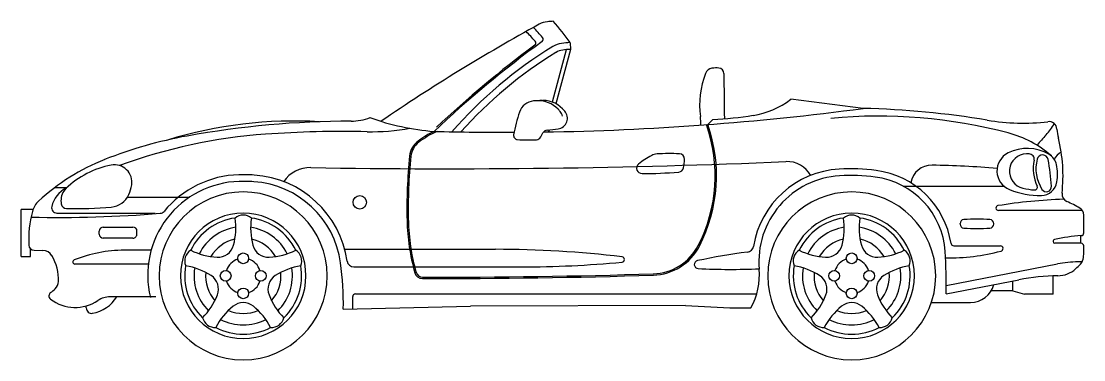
# Model space of a CAD drawing. Header units: millimetres. Extents: x -8431 to 21423, y 12317 to 28660.
# Drawn here: x 538 to 5740, y 15258 to 16917 of the extents above; entities that cross this region are included whole.
import ezdxf

# ---------------------------------------------------------------- set-up
doc = ezdxf.new("R2010")
doc.units = ezdxf.units.MM

msp = doc.modelspace()

# ---------------------------------------------------------------- linework, layer by layer
for p, q in [((3225.1, 16812.1), (3226.4, 16779.2)), ((3205.6, 16777.6), (3137.7, 16520.9)), ((3226.4, 16779.2), (3156, 16512.7)), ((4660, 16490), (4304.9, 16534.6)), ((3122.1, 16384.4), (3119.6, 16375.1)), ((3899.4, 16410.9), (3923.6, 16434.9)), ((3081.6, 16350.3), (3092.2, 16369.9)), ((761.7, 16101.5), (701.9, 16101.5)), ((4856, 16109.1), (5348.8, 16109.1)), ((1058.2, 16054.3), (1361.5, 16054.3)), ((538.4, 15764.6), (538.4, 15994.6)), ((595.8, 15994.6), (538.4, 15994.6)), ((713, 15977.1), (1194.5, 15977.1)), ((5732.6, 15990), (5321.5, 15990)), ((5134, 15923), (5134, 15925.6)), ((5299.1, 15923), (5299.1, 15925.6)), ((5739.6, 15879.7), (5739.6, 15967.5)), ((920.3, 15874.1), (920.3, 15888.7)), ((940.1, 15908.4), (1085.3, 15908.4)), ((1105, 15874.1), (1105, 15888.7)), ((5725.7, 15829.1), (5725.7, 15866.4)), ((1085.3, 15854.3), (940.1, 15854.3)), ((5103.1, 15816.7), (5331.5, 15816.7)), ((5726.5, 15829.1), (5598.5, 15829.1)), ((5739.6, 15788.1), (5739.6, 15816)), ((538.4, 15764.6), (583.8, 15764.6)), ((583.8, 15764.6), (583.8, 15802)), ((601.2, 15795), (643.9, 15794.5)), ((1174.2, 15794.9), (1042.6, 15794.9)), ((2121.6, 15799.6), (2859.7, 15799.6)), ((1160.8, 15727.1), (801.2, 15727.1)), ((2166, 15713.5), (2985.8, 15713.5)), ((5066.4, 15621.8), (5611.5, 15727.8)), ((5731.7, 15737.5), (5711.9, 15737.5)), ((5590.7, 15579.3), (5590.7, 15669.7)), ((5065.8, 15581.5), (5422, 15650.8)), ((5391.7, 15595.6), (5391.7, 15644.9)), ((1197.3, 15566.7), (972.7, 15566.7)), ((2161, 15507.9), (2161, 15567.7)), ((2174.1, 15580.9), (4139, 15580.9)), ((5391.7, 15595.6), (5286.1, 15595.6)), ((5391.7, 15595.6), (5450.2, 15579.3)), ((5590.7, 15579.3), (5450.2, 15579.3)), ((856.6, 15512.1), (856.6, 15522.1)), ((2115, 15506.9), (2738.2, 15520.8)), ((3790.7, 15524.7), (2738.2, 15520.8)), ((3790.7, 15524.7), (4007.2, 15512.7)), ((4007.2, 15512.7), (4110.6, 15512.7)), ((4993.6, 15539.1), (5185.1, 15539.1))]:
    msp.add_line(p, q)
for centre, major_axis, start_param, end_param in [((3124.1, 16810.1), (74.4, 74.4), 0.882782, 1.288088), ((3201.7, 16014.8), (639.4, 639.4), 0.850694, 0.882782), ((2344.6, 16206.9), (755.5, 755.5), 6.100001, 6.224977), ((7601.2, 8666.9), (6645.4, 6645.4), 1.288088, 1.384762), ((2344.6, 16206.9), (662.5, 662.5), 6.209395, 6.279408), ((2344.6, 16206.9), (690.4, 690.4), 6.19943, 6.268097), ((6332.9, 12385.2), (3884.5, 3884.5), 1.417295, 1.542662), ((3044.2, 16810.1), (9.3, 9.3), 4.566148, 6.209393), ((3080.3, 16828.6), (-9.3, 9.3), 2.988091, 4.628631), ((3195.4, 16703.9), (-74.4, 74.4), -0.674191, -0.233682), ((3284.1, 15909.8), (639.4, 639.4), 0.850694, 0.896605), ((6332.9, 12385.2), (-3889.2, 3889.2), -0.146241, -0.032132), ((4265.1, 14965.8), (1517.6, 1517.6), 1.337114, 1.63951), ((4265.1, 14965.8), (-1494.3, 1494.3), -0.232949, 0.055536), ((3197.6, 16697.5), (-55.8, 55.8), -0.676046, -0.232949), ((3284.1, 15909.8), (616.2, 616.2), 0.851564, 0.89475), ((4298.1, 16505.5), (310.3, 310.3), 1.992468, 2.483272), ((3924.9, 16647.6), (27.9, 27.9), 0.922386, 1.992468), ((3940.4, 16535), (-108.3, 108.3), -0.874764, -0.648413), ((3951.7, 16661.3), (18.6, 18.6), 5.500191, 6.979217), ((17492.9, 16693.8), (-9556.4, 9556.4), 0.787807, 0.804248), ((3052.5, 16447.6), (-55.8, 55.8), -0.71203, 0.468097), ((3136.6, 15303.9), (-866.7, 866.7), -0.745659, -0.71203), ((3070.7, 16396.1), (93, 93), 6.256869, 7.108323), ((3093.1, 16397.2), (93, 93), 6.256869, 7.196308), ((2896.1, 29756), (9463.1, 9463.1), 3.941896, 4.059182), ((4063, 16846.2), (279, 279), 4.076374, 4.587127), ((4556.3, 12180.5), (3048.2, 3048.2), 0.619681, 0.761353), ((1878.2, 14290.6), (1511.5, 1511.5), 0.72886, 1.081546), ((2152.3, 16690.7), (-186, 186), 2.35869, 2.718874), ((2651.6, 17571.7), (847, 847), 3.581154, 3.849777), ((3814.9, 16197.2), (623.2, 623.2), 2.038894, 2.169601), ((2837.8, 16175.2), (-320, 320), 4.652884, 4.686073), ((3159.3, 16441.7), (37.2, 37.2), 4.066652, 6.223687), ((3136.9, 16440.6), (37.2, 37.2), 5.71071, 6.22368), ((2860.2, 16176.3), (-320, 320), 4.652884, 4.686073), ((3601.9, 16416.6), (-186, 186), 3.895784, 4.054068), ((3774.8, 18760.8), (-1648, 1648), 2.420091, 2.505577), ((4734.7, 13967.9), (1756.7, 1756.7), 0.526873, 0.879142), ((2164.4, 11850.9), (3236.3, 3236.3), 0.787897, 0.964277), ((2254.3, 17427.8), (-743.9, 743.9), 2.334709, 2.534916), ((3031.8, 17348.9), (685, 685), 4.011116, 4.066652), ((3187.5, 16160.8), (528.9, 528.9), 5.022325, 5.837934), ((3187.5, 16160.8), (-533.5, 533.5), 3.451528, 4.264782), ((5441, 17469.8), (-743.9, 743.9), 2.190475, 2.47369), ((5363.7, 16540.6), (-186, 186), 3.171525, 3.430916), ((5568.9, 16385.8), (-27.9, 27.9), 4.000548, 5.615276), ((5870.6, 16408.1), (186, 186), 2.42976, 2.601239), ((1724.4, 14284.1), (1487.9, 1487.9), 0.964277, 1.163978), ((1922.1, 13740), (1859.8, 1859.8), 0.857136, 1.135982), ((2116.8, 11031.1), (3780.3, 3780.3), 0.763906, 0.857136), ((2755.3, 15967.5), (321.4, 321.4), 1.231487, 1.434172), ((2755.3, 15967.5), (-316.7, 316.7), -0.369032, -0.136624), ((2896.1, 29756), (9463.1, 9463.1), 3.901823, 3.93111), ((2968.2, 16357.1), (13.9, 13.9), 2.169601, 3.856829), ((3020.3, 17098.4), (-539.5, 539.5), 2.286032, 2.408048), ((3058.5, 16362.8), (-18.6, 18.6), 2.408048, 3.431439), ((3115.4, 16357.4), (-18.6, 18.6), -0.701277, 0.289847), ((5235.3, 15861.2), (372, 372), 0.068546, 0.526873), ((6126.7, 15822), (555.1, 555.1), 1.600729, 1.686808), ((4880.2, 16160.4), (535.9, 535.9), 5.383992, 5.742831), ((2544.3, 16245.8), (-74.4, 74.4), -0.136624, 0.678985), ((2544.3, 16245.8), (69.7, 69.7), 1.434172, 2.249782), ((5463.2, 16084.6), (148.1, 148.1), 0.255396, 1.251331), ((1335.6, 15261.7), (-743.9, 743.9), -0.406819, -0.041853), ((2630.6, 55094), (-27506.2, 27506.2), 2.338863, 2.398658), ((4848.3, 15999.7), (-1712.8, 1712.8), 0.678985, 0.809588), ((4848.3, 15999.7), (1708.2, 1708.2), 2.249782, 2.380385), ((3789.6, 15939.1), (254.8, 254.8), 1.261192, 1.474489), ((3654.6, 16201), (-46.5, 46.5), -0.725245, -0.309604), ((3714.7, 15204.1), (752.7, 752.7), 0.74266, 0.845551), ((3759, 16241.4), (-18.6, 18.6), 3.890339, 5.455044), ((3538.6, 16249.4), (-174.6, 174.6), 3.722037, 3.890339), ((4287.7, 16098), (-93, 93), 4.429464, 5.540256), ((5413.4, 16183.6), (-69.7, 69.7), -0.319465, 1.969953), ((5461.2, 16182.2), (60.4, 60.4), 0.805719, 3.700552), ((5463.2, 16084.6), (-129.5, 129.5), -0.83451, -0.765077), ((5470.8, 16241.2), (-18.6, 18.6), 3.722229, 5.448674), ((5694.2, 16194.8), (-142.7, 142.7), 0.580636, 1.223755), ((5694.2, 16194.8), (-133.4, 133.4), 0.536741, 1.353573), ((5538.1, 16234.4), (-19.5, 19.5), 4.105107, 6.819926), ((4433.3, 16035.6), (813.3, 813.3), 5.561057, 5.675903), ((5529.1, 16197.2), (55.8, 55.8), 5.717391, 6.538581), ((5669.1, 16204.7), (-57.8, 57.8), -0.275221, 0.338507), ((1062.2, 15780.2), (-311.1, 311.1), -0.594162, -0.018919), ((994.8, 16128.2), (60.4, 60.4), 5.342784, 7.259819), ((1953.4, 16042.4), (-111.6, 111.6), -0.802736, 0.186157), ((3577.2, 16197), (-18.6, 18.6), -0.096307, 2.360052), ((3568.3, 18494), (1642.9, 1642.9), 3.930848, 4.008166), ((3754.6, 16204.5), (18.6, 18.6), 4.008166, 5.292833), ((4570.1, 15739.6), (320.8, 320.8), 0.845792, 2.193216), ((4599.9, 15246.5), (670.1, 670.1), 0.654591, 0.845792), ((4667.7, 15762.3), (-302.2, 302.2), 4.080744, 5.36698), ((4995.9, 16106.3), (-74.4, 74.4), -0.800485, 0.598089), ((4927.5, 11574.8), (3279, 3279), 0.701635, 0.770312), ((5387.4, 16165.6), (158.5, 158.5), 5.336274, 5.717384), ((1617.8, 15672), (-325.5, 325.5), -0.758012, 1.022623), ((1617.8, 15672), (-348.7, 348.7), -0.758012, 0.096045), ((1625.7, 15382), (-553.8, 553.8), -0.853075, -0.758012), ((1625.7, 15382), (530.6, 530.6), 0.717721, 0.812784), ((1645.3, 15671.4), (325.5, 325.5), 5.632073, 7.000907), ((1645.3, 15671.4), (-348.7, 348.7), 4.070043, 5.43011), ((4570.1, 15739.6), (-297.6, 297.6), -0.725005, 0.873851), ((4599.9, 15246.5), (646.8, 646.8), 0.654591, 0.845792), ((4667.7, 15762.3), (-279, 279), 3.993148, 5.36698), ((5530.7, 16142.2), (55.8, 55.8), 3.947306, 5.336274), ((815.7, 15980.4), (93, 93), 1.22955, 2.135829), ((811.8, 16040.3), (-55.8, 55.8), -0.018919, 0.825733), ((901, 16142.9), (127.6, 127.6), 5.069256, 5.342784), ((1625, 15669.6), (-290.8, 290.8), 3.926991, 10.210176), ((4603.7, 15669.6), (-290.8, 290.8), 3.926991, 10.210176), ((5524.3, 16456.4), (278, 278), 3.540749, 3.947306), ((5524.3, 16456.4), (-259.4, 259.4), 2.129755, 2.286102), ((5499.6, 16103.5), (-9.3, 9.3), 2.286102, 4.365348), ((5556.2, 16106.7), (17.7, 17.7), 2.924369, 5.561055), ((5672.4, 16069.8), (27.9, 27.9), 2.242399, 3.535566), ((694.7, 15958.7), (74.4, 74.4), 1.528943, 2.098357), ((850.8, 16041.9), (83.4, 83.4), 2.396529, 2.525875), ((760.4, 16026.4), (-18.6, 18.6), 0.955079, 2.326053), ((969.4, 16111.6), (74.4, 74.4), 4.018533, 5.069256), ((2195.4, 16029.8), (23.2, 23.2), 5.497787, 11.780972), ((5749.8, 13299.5), (1943.1, 1943.1), 0.824837, 0.942609), ((5483.4, 15611.9), (322.4, 322.4), 0.237937, 0.393978), ((1125.4, 15845.1), (389.4, 389.4), 2.098357, 2.401486), ((726.8, 21932.7), (4226.2, 4226.2), 3.903481, 4.009458), ((713, 16003.4), (-18.6, 18.6), 0.565033, 2.356194), ((814.1, 17804), (1276.2, 1276.2), 3.896849, 4.018533), ((1216.9, 16002.4), (18.6, 18.6), 4.009458, 4.808434), ((1625, 15669.6), (-217.2, 217.2), 3.926991, 10.210176), ((1625, 15906.1), (-43.5, 43.5), -1.491867, -0.078924), ((4603.7, 15669.6), (-217.2, 217.2), 3.926991, 10.210176), ((4603.7, 15906.1), (-43.5, 43.5), -1.491867, -0.078924), ((5321.5, 16001.8), (8.37, 8.37), 0.942609, 3.926991), ((5700.2, 15967.5), (-27.9, 27.9), 3.926991, 4.950326), ((1625, 15669.6), (202.3, 202.3), 0.925541, 1.901885), ((1261.3, 15903.8), (231.5, 231.5), 5.236826, 5.648182), ((1988.7, 15903.8), (231.5, 231.5), 2.205799, 2.617156), ((1625, 15669.6), (202.3, 202.3), 5.952089, 6.928441), ((3478.5, 15966.5), (-743.9, 743.9), 0.809588, 1.056291), ((3478.5, 15966.5), (739.3, 739.3), 2.380385, 2.627087), ((4603.7, 15669.6), (202.3, 202.3), 0.925541, 1.901885), ((4240, 15903.8), (231.5, 231.5), 5.236826, 5.648182), ((4967.4, 15903.8), (231.5, 231.5), 2.205799, 2.617156), ((4603.7, 15669.6), (202.3, 202.3), 5.952089, 6.928441), ((5153.7, 15925.6), (13.9, 13.9), 0.846274, 2.356194), ((5153.7, 15923), (-13.9, 13.9), 0.785398, 2.295317), ((5216.5, 14895.2), (-743.9, 743.9), -0.846274, -0.724523), ((5279.3, 15925.6), (13.9, 13.9), 5.497787, 7.007708), ((5279.3, 15923), (13.9, 13.9), 3.987868, 5.497787), ((940.1, 15888.7), (13.9, 13.9), 0.785398, 2.356194), ((940.1, 15874.1), (-13.9, 13.9), 0.785398, 2.356194), ((1085.3, 15888.7), (-13.9, 13.9), 3.926991, 5.497787), ((1085.3, 15874.1), (-13.9, 13.9), 2.356194, 3.926991), ((1625, 15669.6), (170.3, 170.3), 0.936624, 1.890802), ((1625, 15669.6), (170.3, 170.3), 5.963172, 6.917358), ((4603.7, 15669.6), (170.3, 170.3), 0.936624, 1.890802), ((4603.7, 15669.6), (170.3, 170.3), 5.963172, 6.917358), ((5216.5, 16953.4), (743.9, 743.9), 3.866114, 3.987868), ((5791.4, 14976.3), (-631.1, 631.1), -0.713651, -0.56526), ((5726.5, 15879.7), (9.3, 9.3), 3.998741, 5.497787), ((601.6, 15821.3), (18.6, 18.6), 2.401486, 3.914163), ((1625, 15669.6), (-130.5, 130.5), -0.562589, 0.24843), ((1501.4, 15839.7), (-55.8, 55.8), 2.302997, 3.666029), ((1625, 15669.6), (-130.5, 130.5), 4.46395, 5.274985), ((1748.6, 15839.7), (55.8, 55.8), 2.617156, 3.980188), ((3624.5, 15935.8), (-181.3, 181.3), 2.386773, 3.451528), ((3624.5, 15935.8), (-186, 186), 2.386773, 3.451528), ((4089.9, 15818.5), (23.2, 23.2), 4.05234, 5.334808), ((4603.7, 15669.6), (-130.5, 130.5), -0.562589, 0.24843), ((4480.1, 15839.7), (-55.8, 55.8), 2.302997, 3.666029), ((4603.7, 15669.6), (-130.5, 130.5), 4.46395, 5.274985), ((4727.3, 15839.7), (55.8, 55.8), 2.617156, 3.980188), ((5103.1, 15829.8), (9.3, 9.3), 2.509941, 3.926991), ((5331.5, 15803.5), (-9.3, 9.3), 2.610384, 5.497787), ((5598.5, 15838.4), (6.51, 6.51), 1.005537, 3.926991), ((5726.5, 15816), (9.3, 9.3), 5.497787, 7.068583), ((643.2, 15741.9), (-37.2, 37.2), 4.455396, 5.484968), ((488.1, 15651.4), (164.2, 164.2), 5.455847, 6.026186), ((1042.6, 15137.3), (-465, 465), -0.785398, -0.402997), ((1400.1, 15742.7), (43.5, 43.5), 1.335561, 2.74851), ((1514.6, 16087.9), (231.5, 231.5), 3.462437, 3.873793), ((1625, 15755.5), (-18.6, 18.6), 3.926991, 10.210176), ((1735.3, 16087.9), (-231.5, 231.5), 2.409392, 2.820749), ((1849.9, 15742.7), (-43.5, 43.5), 3.534676, 4.947624), ((2859.7, 10539.1), (-3719.7, 3719.7), -0.90354, -0.785398), ((3478.2, 15749.8), (-9.3, 9.3), 2.450163, 5.379646), ((4453.3, 12934.7), (2032, 2032), 0.910741, 0.997403), ((4378.8, 15742.7), (43.5, 43.5), 1.335561, 2.74851), ((4493.3, 16087.9), (231.5, 231.5), 3.462437, 3.873793), ((4603.7, 15755.5), (-18.6, 18.6), 3.926991, 10.210176), ((4714.1, 16087.9), (-231.5, 231.5), 2.409392, 2.820749), ((4828.6, 15742.7), (43.5, 43.5), 5.105472, 6.518421), ((2761.7, 15636), (1629.7, 1629.7), 5.474138, 5.563953), ((5074.7, 16791.9), (731.4, 731.4), 3.915943, 4.181181), ((5686.2, 15763.9), (-37.2, 37.2), 3.15662, 3.855973), ((5345.1, 15788.1), (-279, 279), 3.855973, 3.926991), ((801.2, 15737.6), (-7.44, 7.44), -0.402997, 2.356194), ((1625, 15669.6), (202.3, 202.3), 2.182185, 3.158522), ((1289.8, 15396.1), (231.5, 231.5), 0.210284, 0.62163), ((1625, 15669.6), (-170.3, 170.3), 0.622472, 1.576643), ((1625, 15669.6), (-60.8, 60.8), -0.478046, 0.478046), ((1625, 15669.6), (60.8, 60.8), 5.805133, 6.761238), ((1960.1, 15396.1), (231.5, 231.5), 0.949166, 1.360519), ((1625, 15669.6), (170.3, 170.3), 4.706542, 5.660714), ((1625, 15669.6), (-202.3, 202.3), 3.124663, 4.101), ((591.7, 15529.1), (1077.3, 1077.3), 5.483231, 5.632073), ((2166, 15746.4), (23.2, 23.2), 2.499242, 3.926991), ((2985.8, 20974), (3719.7, 3719.7), 3.926991, 4.020959), ((3852.8, 15724.8), (-13.9, 13.9), -0.573393, 2.307709), ((4603.7, 15669.6), (202.3, 202.3), 2.182185, 3.158522), ((4268.5, 15396.1), (231.5, 231.5), 0.210284, 0.62163), ((4603.7, 15669.6), (-170.3, 170.3), 0.622472, 1.576643), ((4603.7, 15669.6), (60.8, 60.8), 1.092751, 2.048842), ((4603.7, 15669.6), (-60.8, 60.8), 4.234336, 5.190442), ((4938.8, 15396.1), (231.5, 231.5), 0.949166, 1.360519), ((4603.7, 15669.6), (170.3, 170.3), 4.706542, 5.660714), ((4603.7, 15669.6), (-202.3, 202.3), 3.124663, 4.101), ((5711.9, 15211.5), (372, 372), 0.785398, 0.977454), ((5358, 16082.3), (-360.5, 360.5), 3.091118, 3.15662), ((1625, 15669.6), (-130.5, 130.5), 0.694048, 1.505067), ((1425, 15604.6), (-55.8, 55.8), 3.559634, 4.922666), ((1539.1, 15669.6), (18.6, 18.6), 5.497787, 11.780972), ((1710.9, 15669.6), (-18.6, 18.6), 3.926991, 10.210176), ((1824.9, 15604.6), (55.8, 55.8), 1.360519, 2.723551), ((1625, 15669.6), (130.5, 130.5), 4.778118, 5.589138), ((2502.8, 15695.6), (-27.9, 27.9), 1.056291, 2.355427), ((2502.8, 15695.6), (23.2, 23.2), 2.627087, 3.926223), ((2530.2, 51719.5), (25500.7, 25500.7), 3.926223, 3.957569), ((2530.2, 51719.5), (36052.9, 532.4), 4.696855, 4.728201), ((4010.2, 18970), (-2311.3, 2311.3), 2.307709, 2.399217), ((3821.6, 15673.2), (-233.7, 233.7), 3.420008, 4.015444), ((4603.7, 15669.6), (-130.5, 130.5), 0.694048, 1.505067), ((4403.7, 15604.6), (55.8, 55.8), 5.13043, 6.493463), ((4517.8, 15669.6), (-18.6, 18.6), 3.926991, 10.210176), ((4689.6, 15669.6), (-18.6, 18.6), 3.926991, 10.210176), ((4803.7, 15604.6), (-55.8, 55.8), -0.210277, 1.152755), ((4603.7, 15669.6), (130.5, 130.5), 4.778118, 5.589138), ((5622.9, 14618.1), (-743.9, 743.9), -0.775982, -0.593342), ((5611.7, 15801.6), (-93, 93), 2.365619, 3.091118), ((570.1, 15742.8), (135.4, 135.4), 4.549881, 4.704029), ((667.5, 15643.8), (-37.2, 37.2), 3.133233, 3.885051), ((1625, 15669.6), (60.8, 60.8), 2.663547, 3.619638), ((1625, 15583.7), (18.6, 18.6), 5.497787, 11.780972), ((1625, 15669.6), (-60.8, 60.8), 2.663547, 3.619638), ((4603.7, 15669.6), (-60.8, 60.8), 1.092751, 2.048842), ((4603.7, 15583.7), (18.6, 18.6), 5.497787, 11.780972), ((4603.7, 15669.6), (60.8, 60.8), 4.234343, 5.190435), ((5185.1, 15657.4), (-83.7, 83.7), 2.356194, 3.666745), ((693.4, 15571.3), (-13.9, 13.9), -0.162508, 1.702953), ((802.4, 15713.8), (140.8, 140.8), 3.273749, 4.520891), ((856.2, 15659.5), (-124.5, 124.5), 2.535003, 3.372151), ((972.7, 15461.5), (-74.4, 74.4), -0.785398, -0.191498), ((1193.1, 15693.9), (231.5, 231.5), 4.719074, 5.13043), ((2056.9, 15693.9), (-231.5, 231.5), 1.152755, 1.564112), ((2174.1, 15567.8), (-9.3, 9.3), -0.785398, 0.785398), ((4171.8, 15693.9), (231.5, 231.5), 4.719074, 5.13043), ((5035.6, 15693.9), (-231.5, 231.5), 1.152755, 1.564112), ((882.9, 15512.1), (-18.6, 18.6), 0.785398, 2.535003), ((1781.5, 15266.3), (-231.5, 231.5), -0.103882, 0.307475), ((1625, 15669.6), (130.5, 130.5), 3.521481, 4.332501), ((1625, 15459.3), (55.8, 55.8), 0.103875, 1.466914), ((1468.4, 15266.3), (-231.5, 231.5), 4.404918, 4.816264), ((4760.3, 15266.3), (-231.5, 231.5), -0.103882, 0.307475), ((4603.7, 15669.6), (130.5, 130.5), 3.521481, 4.332501), ((4603.7, 15459.3), (55.8, 55.8), 0.103875, 1.466914), ((4447.1, 15266.3), (-231.5, 231.5), 4.404918, 4.816264), ((1486, 15478.3), (-43.5, 43.5), 1.021402, 2.43435), ((1625, 15669.6), (-170.3, 170.3), 1.879109, 2.83328), ((1764, 15478.3), (43.5, 43.5), 3.848835, 5.261784), ((4464.7, 15478.3), (-43.5, 43.5), 1.021402, 2.43435), ((4603.7, 15669.6), (-170.3, 170.3), 1.879109, 2.83328), ((4742.7, 15478.3), (43.5, 43.5), 3.848835, 5.261784), ((1625, 15669.6), (202.3, 202.3), 3.438822, 4.415159), ((4603.7, 15669.6), (202.3, 202.3), 3.438822, 4.415159)]:
    msp.add_ellipse(centre, major_axis=major_axis, ratio=1, start_param=start_param, end_param=end_param)

doc.saveas('drawing.dxf')
